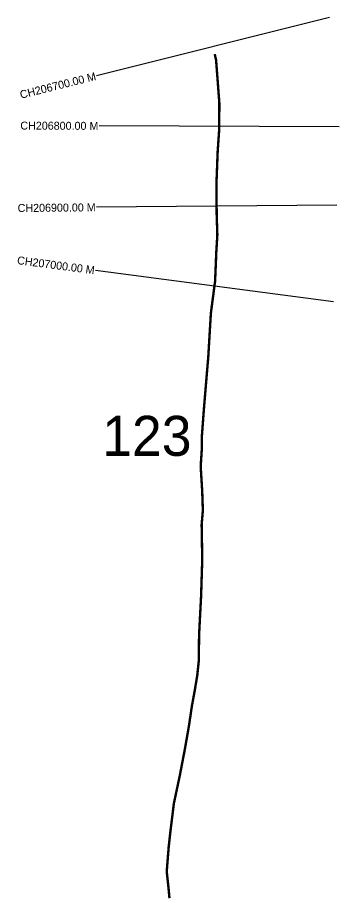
# Model space of a CAD drawing. Header units: metres. Extents: x 274585 to 279350, y 2076904 to 2080388.
# Drawn here: x 274585 to 274987, y 2076946 to 2078048 of the extents above; entities that cross this region are included whole.
import ezdxf
from ezdxf.enums import TextEntityAlignment as Align

# ---------------------------------------------------------------- set-up
doc = ezdxf.new("R2010")
doc.units = ezdxf.units.M
for name, color, linetype in [('ARTIFICIALLY PROTECTED', 4, 'Continuous'), ('CS', 134, 'Continuous'), ('CSMark', 210, 'Continuous')]:
    doc.layers.add(name, color=color, linetype=linetype)

msp = doc.modelspace()

# ---------------------------------------------------------------- linework, layer by layer
at = {"layer": 'ARTIFICIALLY PROTECTED', "const_width": 3, "flags": 128}
msp.add_lwpolyline([(274831.3, 2078002.2), (274833, 2077994.8), (274837.1, 2077941.1), (274836.9, 2077907.9), (274835, 2077880.4), (274833.4, 2077838.4), (274833.8, 2077800.1), (274834.6, 2077776.4), (274833.3, 2077755.1), (274831.8, 2077718.5), (274826.5, 2077678.3), (274823.3, 2077624.3), (274817.8, 2077558.7), (274815.3, 2077524.9), (274815.1, 2077507), (274813.8, 2077486.9), (274815.7, 2077455.7), (274816.5, 2077431.9), (274815, 2077414), (274815.3, 2077397.6), (274815.7, 2077369.3), (274814.3, 2077324.6), (274811.8, 2077276.8), (274811.4, 2077243.7), (274809.5, 2077225.6), (274807.5, 2077213.7), (274806.5, 2077207.5), (274802.8, 2077187.3), (274799.1, 2077162.4), (274794.2, 2077134.4), (274787.9, 2077101.4), (274780.3, 2077065.6), (274776, 2077030.7), (274773.8, 2077010.9), (274771.4, 2076980.6), (274773.6, 2076960.2), (274773.6, 2076960.2), (274774.8, 2076947.2)], dxfattribs=at)
at = {"layer": 'CS'}
for p, q in [((274974.7, 2078047.8), (274683.7, 2077975)), ((274986.9, 2077911.4), (274687, 2077912.5)), ((274983.6, 2077813.5), (274683.6, 2077810.7)), ((274979.7, 2077692.6), (274682.3, 2077731.9))]:
    msp.add_line(p, q, dxfattribs=at)

# ---------------------------------------------------------------- texts
at = {"insert": (274690.8, 2077550.1), "char_height": 50, "attachment_point": 1}
msp.add_mtext_dynamic_manual_height_columns('123', width=84.374, gutter_width=1, heights=[74.2], dxfattribs=at)
at = {"layer": 'CSMark'}
for s, rotation, p in [('CH206700.00 M', 14.0411, (274682.7, 2077974.8)), ('CH206800.00 M', 359.7849, (274686, 2077912.5)), ('CH206900.00 M', 0.5231, (274682.6, 2077810.7)), ('CH207000.00 M', 352.4644, (274681.3, 2077732))]:
    msp.add_text(s, height=10, rotation=rotation, dxfattribs=at).set_placement(p, align=Align.MIDDLE_RIGHT)

doc.saveas('drawing.dxf')
